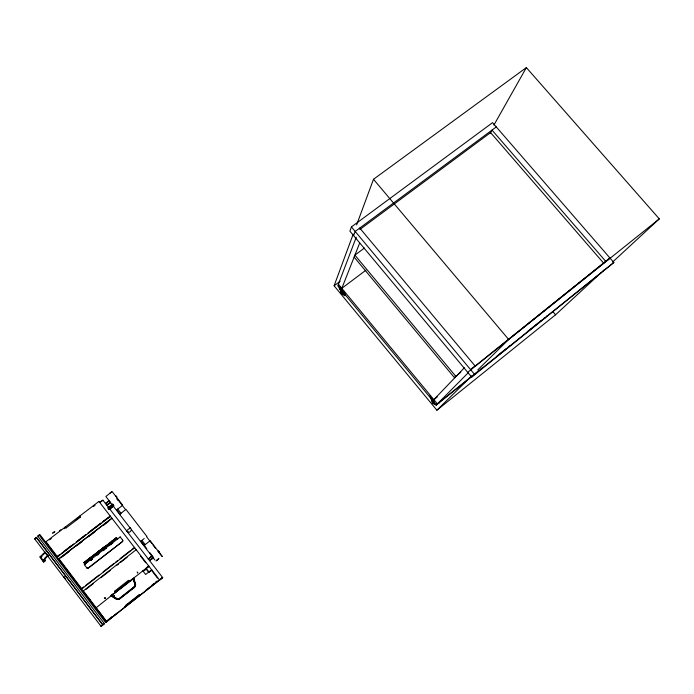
<?xml version="1.0" encoding="UTF-8"?>
<svg xmlns="http://www.w3.org/2000/svg" width="694" height="694" viewBox="0 0 694 694"><rect width="100%" height="100%" fill="white"/><g stroke="black" fill="none" stroke-linecap="round" stroke-linejoin="round"><path stroke-width="1.04" d="M105.141 598.514L105.315 597.89M95.234 554.445L95.095 553.986C97.611 553.335 96.553 552.875 97.906 551.982C99.893 550.333 98.904 552.077 97.316 552.736M88.268 561.22L87.886 561.515M429.855 395.806L430.002 396.612M341.344 293.31C342.437 290.04 342.602 297.023 341.5 292.452M341.595 293.571L341.595 294.056M342.177 294.048L341.925 293.458M342.645 293.944A1.631 0.46 53.1 0 0 343.296 293.736L342.394 292.131M341.682 293.822L341.604 292.66M342.081 293.675L342.229 293.068M338.325 285.989L342.793 292.009L343.938 292.157A3.921 1.102 53.1 0 1 344.493 292.972M111.17 544.157L110.667 544.521M105.835 547.375L105.982 547.288M103.198 548.199L101.879 549.093M433.091 403.552C430.844 398.313 435.988 406.502 432.804 402.537M433.36 403.604L433.091 402.147M97.811 551.99L98.062 552.32M93.178 555.642L93.603 555.833L93.152 556.085L93.161 555.538L93.43 555.972L91.981 556.519L92.718 556.571L91.061 557.291L92.328 556.449M475.286 365.964L609.887 257.942L492.566 122.656L351.407 226.929L349.889 231.145L467.713 372.331L609.991 258.055L613.852 262.506L471.686 377.094L467.808 372.452M48.094 555.53A4.025 0.538 -36.9 0 1 47.773 555.59L46.992 556.102A4.112 0.547 -36.9 0 0 44.581 558.375L43.314 560.544L43.887 561.394L40.139 556.449L40.773 557.195L42.187 556.224L41.579 555.434L39.896 557.135L43.635 562.071L45.327 560.37L44.824 559.39A14.817 1.961 -37 0 1 46.55 557.23A4.754 0.633 -36.9 0 1 48.233 555.781M601.481 272.343L555.547 314.807L436.89 410.215L334.1 285.789L353.237 234.052M356.612 224.925L373.493 179.278L526.364 67.604L659.3 218.888L612.568 262.089M432.544 402.39L432.388 403.119M431.807 398.772A3.99 1.128 51 0 0 432.64 401.947L432.622 402.876L432.267 402.563M353.619 235.622L355.172 231.44L496.279 126.941M432.883 403.596L433.23 402.286M433.117 402.893L433.611 402.902M356.248 237.253L337.796 285.772L436.326 404.975L613.852 262.506M359.692 243.004L341.821 288.331L365.938 270.174M84.885 563.996L85.83 562.608L84.85 563.892L85.856 562.652L85.128 563.346L85.7 563.71L84.954 563.649L85.726 562.981M111.387 544.183L110.797 544.651M103.432 548.434L104.82 546.924C105.41 547.583 104.412 547.002 104.49 547.375M99.112 550.906L98.774 551.262L99.355 551.262M41.163 556.241L41.579 555.434M100.023 550.802L99.016 551.088M97.507 554.966L98.21 554.237M43.635 562.071L45.327 560.37M493.911 125.093L526.364 67.604M490.129 133.439L492.029 130.09L605.689 261.3M40.773 557.195L42.03 555.009A4.103 0.564 -36.9 0 1 44.433 552.728L45.214 552.224M105.384 598.037L104.334 597.907L105.176 598.532M104.985 546.907L107.466 545.77L106.512 546.091M109.036 543.229L112.506 541.155L105.887 546.282L105.991 545.571M100.682 549.874L99.979 550.889L101.098 549.466M99.979 550.889L100.092 550.203L99.32 551.227M93.222 555.582L95.442 554.35L93.43 555.972M116.462 537.807L83.844 562.574L84.972 564.049L85.631 563.649L85.431 563.242L84.685 563.823L85.189 564.187L84.503 564.716M100.361 550.507L100.309 550.498M84.92 563.467L85.822 563.311L85.501 562.851L86.203 562.287L84.685 563.996M105.653 546.603L105.315 546.794M100.934 550.203L103.484 548.399M87.539 561.793L88.45 561.22M91.296 560.058L90.853 559.858L91.868 559.572M92.016 559.442L92.215 558.826M102.981 547.896L104.464 546.863L95.945 553.534L97.342 552.866M95.477 554.61L96.744 553.639L95.529 554.61M96.232 554.888L98.791 552.875M98.956 552.589L96.076 554.888M98.999 552.077L99.259 552.172M106.338 548.451L105.609 548.338L106 548.65M109.878 544.712L109.452 544.452L110.294 544.322L109.947 544.703M101.61 549.206L102.044 548.815L102.096 549.379L102.044 548.815M101.871 549.535L102.322 549.11M86.733 562.14L85.969 562.14L86.082 562.608L86.733 562.14L86.082 562.608M106.755 546.672L108.802 544.998L108.082 545.172M90.255 558.002L90.845 558.176L90.255 558.002L90.845 558.176L91.504 557.152M85.796 562.73L85.067 563.181M88.763 560.049L87.947 560.084L88.702 560.127L88.303 559.876L89.24 559.156M86.282 562.6L85.692 563.094L86.351 562.513L85.969 562.14M102.53 548.572C104.039 547.687 101.923 549.553 103.016 548.13M102.842 548.859L103.007 548.217M89.422 559.459L88.901 559.763L88.979 559.173L89.561 559.329L88.494 560.119M94.809 554.185L95.26 554.489M107.908 545.64L107.822 545.059M105.176 547.158L103.415 547.974L104.117 547.479M103.666 548.303L104.187 547.835M86.542 561.828L85.752 562.331M103.848 548.121L104.308 547.722M88.702 559.399L91.651 557.004M354.131 257.101L454.414 377.614L460.79 372.192M95.581 555.079L99.311 552.224M90.558 560.023L91.252 560.119M464.39 367.759L433.854 399.64L437.22 396.951M111.864 541.285C112.09 540.999 111.396 542.847 113.712 540.288L111.795 541.216M104.647 549.119L105.21 549.197M84.685 563.823L85.431 563.242M86.941 561.307L86.082 562.123L86.429 562.513M85.015 564.092L85.683 563.571L85.119 564.04M86.724 562.079L86.273 562.374L87.192 561.637M105.913 546.716L104.577 547.696L104.82 546.924M105.028 547.306L104.326 547.366M148.967 566.313L159.533 580.011L105.427 622.596L106.277 621.919L45.5 542.101L98.956 501.432L149.08 566.451L143.138 571.119M87.991 560.353L88.78 560.023M133.977 587.844L134.714 587.089A4.259 4.112 -48.4 0 0 135.573 583.975L133.699 578.076L133.075 578.649L134.601 583.29A3.435 3.323 -48.4 0 1 133.5 587.298L119.984 597.942A3.453 3.331 -48.7 0 1 115.855 598.046L111.777 595.383L111.031 595.886L116.236 599.2A4.285 4.129 -48.7 0 0 119.446 599.122L133.977 587.792M436.326 404.975L468.407 372.565M85.883 562.825L86.542 561.871L85.83 562.921M85.848 563.276L85.093 563.858L85.778 563.372M87.045 561.585L87.444 560.787L86.542 561.628L87.479 560.83M105.393 547.167L105.609 546.438M436.89 410.215L471.616 375.983M477.793 369.893L508.667 339.47L659.3 218.888M342.402 293.631L342.316 293.657A3.921 1.102 53.1 0 0 344.944 295.696A3.921 1.102 53.1 0 0 344.927 293.779M471.686 377.094L474.514 374.326L470.593 369.633M103.007 500.287L99.78 502.508M342.931 293.449L342.558 292.538M87.444 560.787L87.253 561.325L87.696 561.116M36.348 537.312L34.7 538.891L101.09 626.387L104.612 623.698M109.314 544.634L109.904 544.478L108.863 545.172M88.008 560.223L87.366 560.674L88.095 560.709L88.008 560.223L87.366 560.674M607.172 260.493L608.534 259.218M106.295 546.612L106.46 545.892M87.947 560.084L88.632 559.633M603.069 270.877L604.648 269.411M89.708 559.043L90.003 558.34L89.405 558.739M106 545.684L106.85 545.441M129.344 581.537L129.535 581.086L95.763 608.083M88.52 559.685L88.754 560.075L88.303 559.876M87.557 561.038L88.233 560.518L86.967 561.082M91.981 556.519L93.36 556.024M110.207 544.616L110.624 544.191M106.121 621.885L162.648 577.564M87.652 560.5L88.528 559.789M90.064 558.384L90.081 558.852M108.481 544.747L107.917 545.198L108.741 545.163M108.16 545.527L108.732 545.024L107.874 545.146L108.273 545.415M36.687 537.85L34.821 539.056L36.478 537.477L102.703 624.713L100.96 626.222L104.49 623.533M113.46 539.958L116.314 537.902L112.072 541.077M113.712 540.288L116.713 538.128M104.404 546.915L104.195 547.072A18.747 2.073 -37.5 0 1 107.527 544.937M87.834 561.646L88.329 561.325M91.929 559.52L91.235 559.538M112.775 596.571L114.501 595.66L113.599 596.84M58.964 558.765L58.47 559.173L111.934 518.262L58.964 558.765L81.814 588.833L81.363 589.258L134.679 547.766M91.868 557.291L91.348 557.065M109.14 544.651L109.904 544.478M109.105 544.608L109.583 544.217M89.682 558.523L91.053 557.993M119.984 514.063L120.973 513.248L117.746 509.058L116.731 509.838L119.984 514.063L125.623 509.682L117.052 498.587M88.259 560.379L88.884 559.963M109.452 544.452L110.103 543.923L109.331 544.894M144.222 538.518L140.96 541.207L146.729 548.676M144.222 545.423L145.202 544.608L141.966 540.418M110.103 543.966L109.34 544.616M90.74 558.132L90.81 557.62M88.901 559.763L89.526 559.286M110.094 544.643L110.754 544.105L110.164 544.625M107.544 545.805L107.041 545.536M478.574 370.856L437.385 403.908L338.394 284.202M480.248 369.512L481.931 368.158M497.06 356.022L506.308 348.605M507.991 347.252L509.674 345.907M527.319 331.741L538.249 322.97M539.932 321.626L541.606 320.272M93.855 554.974L94.08 555.304M110.415 544.556L111.014 544.079L110.441 544.512M144.959 569.444L145.003 569.496M432.891 402.971A1.666 0.468 51 0 0 434.297 403.57L433.733 400.742M432.631 402.91L433.759 403.431M454.414 377.614L456.956 375.584M106.555 546.959L106.009 547.349M103.779 550.238L103.024 550.663L103.58 550.368M53.889 532.567C57.402 529.531 50.35 534.215 53.186 533.053M125.623 606.443L125.458 605.515L139.321 594.558L140.162 594.949M106.234 621.286L112.168 616.593M124.885 606.539L140.145 594.472M152.012 585.085L153.704 583.749M155.404 582.405L157.096 581.069M105.722 621.859L106.408 621.321M117.685 612.568L106.147 622.232M124.426 607.241L133.682 599.92M135.373 598.592L137.056 597.256M138.739 595.929L140.422 594.593M145.471 590.594L157.26 581.277M161.025 578.822L162.578 577.486L161.78 578.059M159.655 580.167L162.708 577.651L102.886 500.122L99.658 502.352M151.648 569.765L145.627 574.502L142.851 570.893L144.04 570.329M151.847 570.043L149.184 572.142L146.044 568.759L148.915 572.481M126.985 592.771L120.244 598.081A3.444 3.323 -48.8 0 1 119.481 598.54M128.668 591.444L133.725 587.462A3.427 3.305 -48.4 0 0 135.035 585.198M87.687 561.68L85.631 563.112M148.334 559.095L151.977 556.241M149.462 560.561L153.105 557.698L152.272 556.605L151.734 555.929L148.221 558.965M149.618 560.431L152.984 557.794M115.109 592.676L114.562 591.253L128.433 580.366L129.535 581.086M110.971 595.435L112.671 594.107M115.213 592.103L129.639 580.783M112.15 594.94L132.433 579.004M145.966 568.386L148.308 566.122M129.657 581.251L148.872 566.165M111.777 595.383L133.916 578.371M142.808 571.492L146.339 569.132M149.331 558.314L151.856 556.336M83.644 586.951L81.172 588.954M85.405 585.667L98.938 575.135M103.172 571.847L114.163 563.285M115.855 561.966L117.546 560.657M120.088 558.679L130.203 550.732M131.929 549.466L134.471 547.488M136.189 549.717L82.872 591.253L83.323 590.82L106.624 621.477M85.666 589.605L93.282 583.671M100.899 577.738L110.207 570.485M116.974 565.211L118.717 563.936M120.366 562.574L127.132 557.299M149.852 540.99L144.083 545.484L140.821 541.268L141.949 540.392M86.698 567.718L84.295 564.578L120.183 536.93M110.849 544.547L111.465 544.079M83.844 562.574L91.695 556.814M106.243 545.9L103.007 548.434L104.3 547.575A18.322 2.021 -37.5 0 1 112.801 543.237M97.021 553.63L98.548 552.441M86.455 562.166L86.845 561.411M116.609 509.925L122.387 505.501M59.32 554.957L56.778 556.9L59.398 555M63.553 551.713L71.187 545.866M76.271 541.971L85.605 534.831M88.147 532.879L100.864 523.146M103.406 521.194L110.441 516.327L57.021 557.23L57.463 556.788L45.986 541.693M61.089 553.708L73.798 543.966M76.34 542.023L85.666 534.883M88.207 532.94L100.916 523.207M102.608 521.905L110.233 516.067M62.165 556.935L68.949 551.73M76.574 545.883L82.508 541.337M88.442 536.783L95.225 531.587M103.753 525.15L108.793 521.185M107.414 504.581L108.88 503.471M107.57 507.982L112.697 504.07M108.533 507.479L112.792 504.2M109.01 508.095L112.428 505.484M108.238 508.849L113.365 504.937M108.359 509.023L113.469 505.119M108.481 509.196L113.53 505.197M109.296 508.78L113.651 505.388L108.585 509.344M109.435 508.962L113.747 505.666M109.513 509.075L113.807 505.787M109.609 509.205L113.053 506.585M59.537 530.754L60.872 529.73M109.444 493.547L111.786 491.777L105.878 496.488L112.107 504.659M49.526 539.854L51.243 538.553M64.134 528.75L65.852 527.449M75.299 520.257L80.452 516.345M93.343 506.542L95.061 505.241M65.071 527.188L66.156 527.9L80.079 517.316L79.671 516.084M105.575 503.688L109.001 501.085M107.544 504.486L110.112 502.525M110.962 544.625L111.665 544.096M37.719 536.028L39.098 534.987L39.801 535.534M341.795 293.623A1.631 0.46 53.1 0 1 341.032 292.4L339.713 287.906M342.064 293.926A1.631 0.46 53.1 0 0 342.975 293.97L342.185 290.899L343.296 293.736M341.335 292.773L342.038 292.972M110.936 544.625L111.448 544.243M334.1 285.789L340.138 281.261M95.33 554.28L95.893 553.777M95.512 554.159C96.778 554.159 95.98 552.78 95.954 553.76M364.428 248.027L354.912 255.14L455.724 376.243M359.813 229.514L490.606 132.597L603.676 263.2M98.34 554.142L98.904 553.76M84.815 563.858L85.596 562.955M98.21 554.541L97.75 554.844M84.954 563.649L85.258 563.008M87.843 560.492L86.724 561.299M129.969 527.683C133.526 529.262 129.214 534.163 127.323 531.83M43.314 560.544L44.728 559.572M101.845 549.049L100.916 549.709M85.457 562.73L87.349 561.515M114.978 592.511L115.482 592.433M86.134 562.227L86.013 563.016M89.231 559.026L89.951 558.514M86.273 561.793L86.976 561.351L86.689 561.958M106.165 546.681L106.659 546.273M89.335 559.043L89.17 559.538M343.565 291.836L343.166 291.627M343.998 292.009L342.853 291.862M432.319 402.242L433.108 402.91M434.453 403.353L434.496 402.806M92.198 556.857L92.684 556.527L92.276 556.302M137.117 572.125L137.759 572.307M137.377 573.131L137.733 572.281M42.985 561.403L44.902 561.168M342.454 290.847L340.52 289.658L339.826 287.672M111.656 595.964L115.777 598.462A4.225 4.069 -48.7 0 0 116.089 598.67M433.316 400.421L431.633 398.842A3.002 2.871 40.6 0 0 433.325 400.403M433.472 403.136L433.308 403.37M112.072 595.53L116.141 598.185A3.444 3.323 -48.8 0 0 118.622 598.792M432.536 401.947L432.64 402.034A1.666 0.468 51 0 1 432.475 401.531L431.503 398.625M341.327 292.478L341.821 293.345M341.96 292.816L342.437 293.406M133.075 578.649L134.827 583.481A3.427 3.305 -48.4 0 1 135.044 584.322M116.505 537.789L117.737 538.917M103.961 550.038L104.334 549.813M430.792 397.992L433.195 401.037M432.856 403.257L432.483 403.249M341.439 293.892L341.058 293.406M64.178 576.966L63.805 576.567L64.282 577.339M65.167 578.466L65.54 578.857L65.253 578.354M158.588 551.071L159.707 552.528L159.186 551.869M552.745 311.528L555.547 314.807M373.493 179.278L508.667 339.47M117.338 539.134L116.167 537.616M359.744 228.057L475.008 365.894L470.489 369.512L351.407 226.929M430.939 397.992L433.42 400.993M339.401 288.149L341.873 291.142M153.044 557.638L153.357 558.028L149.514 560.639M64.958 578.223L64.499 577.634M122.517 539.967L122.56 540.019A1.275 1.232 -39.8 0 1 122.265 541.719L88.476 567.918A1.293 1.241 -42.4 0 1 86.802 567.839L86.681 567.701A1.293 1.241 -42.4 0 0 88.45 567.9L122.265 541.719A1.275 1.232 -39.3 0 0 122.517 539.967L120.14 536.878M125.458 605.515L125.996 606.192M114.562 591.253L115.351 592.268M139.321 594.558L139.85 595.235M128.433 580.366L129.223 581.372M122.665 505.154L112.202 491.673M125.892 509.327L146.876 536.445M150.138 540.661L162.309 556.562L157.98 551.478M146.59 536.783L151.7 543.359M152.958 544.981L155.465 548.234M116.922 499.003L117.928 500.305M106.442 504.833L106.937 505.458L110.589 502.673L108.984 500.591L105.384 503.454M127.037 531.457L126.482 530.745L130.125 527.9M149.878 552.745L153.643 557.62M113.217 506.073L130.142 527.978M131.444 529.661L151.63 555.825M152.914 557.49L154.849 559.989M140.613 556.154L145.74 562.799M151.587 570.381L157.529 578.085M127.228 531.708L127.549 532.125L127.991 531.318M159.039 551.678L158.614 551.114M116.34 496.514C114.9 494.57 117.928 498.604 116.497 496.661M85.241 563.216L85.562 563.858M84.061 562.713L85.189 564.187M87.982 597.274L90.558 600.666M96.206 608.1L97.464 609.748M98.713 611.397L103.727 617.99M105.549 620.991L39.94 534.649L37.849 536.193L104.239 623.49M41.77 538.11L43.731 540.695M39.254 535.169L105.523 622.397M36.383 537.425L102.643 624.704M45.153 552.164L46.741 554.246M47.713 555.538L47.305 555.018A4.025 0.538 -36.9 0 1 47.426 554.758M79.376 516.388L80.079 517.316M65.462 526.963L66.156 527.9M98.956 501.432L99.355 501.97M343.651 292.469L343.903 292.998M340.043 288.756L341.023 291.315M430.87 397.905L432.162 401.783A1.666 0.468 51 0 0 432.622 402.633M434.583 403.231L434.609 403.327A1.666 0.468 51 0 1 434.045 403.526M133.638 578.692L135.217 584.209A3.999 3.869 -48.4 0 1 133.734 587.601L119.767 598.61A4.233 4.077 -48.7 0 1 118.683 598.991L118.31 599.052A4.233 4.077 -48.7 0 1 115.464 598.306M48.19 555.851A3.808 0.512 -36.9 0 1 48.164 555.703M47.513 554.966A3.808 0.512 -36.9 0 1 47.496 554.818M44.399 553.5A4.745 0.651 -36.9 0 1 44.694 553.239M43.106 554.87A14.808 2.013 -36.9 0 1 43.306 554.636M43.757 554.133A14.808 2.013 -36.9 0 1 44 553.873M135.035 586.465A3.982 3.852 -48.4 0 1 134.827 586.838M118.986 599.139A4.225 4.069 -48.7 0 1 116.766 598.983M436.665 404.212A3.99 1.128 51 0 1 433.958 403.535M439.137 402.225A3.99 1.145 51 0 1 438.33 403.041M432.883 399.753A2.88 2.75 40.5 0 1 432.327 399.241M433.481 403.041A1.666 0.468 51 0 1 433.195 402.728M432.778 399.857A2.88 2.75 40.6 0 1 432.232 399.345M433.368 400.291A2.88 2.75 40.6 0 1 431.763 398.781M547.627 315.614A3.869 1.57 50.2 0 1 546.508 316.134M545.293 317.479A3.878 1.562 50.3 0 1 544.183 317.999M341.205 292.018A3.921 1.102 53.1 0 1 340.476 290.5M340.338 289.918A3.921 1.102 53.1 0 1 340.381 289.511M341.899 290.17A2.828 2.681 22.1 0 1 340.719 289.311M340.329 288.704A2.828 2.681 22.1 0 1 340.095 287.316M341.986 289.945A2.455 2.334 22.1 0 1 341.431 289.641M341.856 290.274A2.828 2.681 22.1 0 1 340.06 287.411M342.498 290.725A2.95 2.793 22.1 0 1 339.878 287.55M342.515 290.604A2.828 2.681 22.1 0 1 339.999 287.568M339.271 288.192L341.726 291.228L339.349 288.244M97.377 554.133L97.863 553.795L97.412 554.098M109.574 543.515L110.06 543.176L109.661 543.437M92.519 556.701L92.467 556.241L92.554 556.709M157.356 559.85L156.055 560.926L158.909 558.566L157.356 559.85"/></g></svg>
